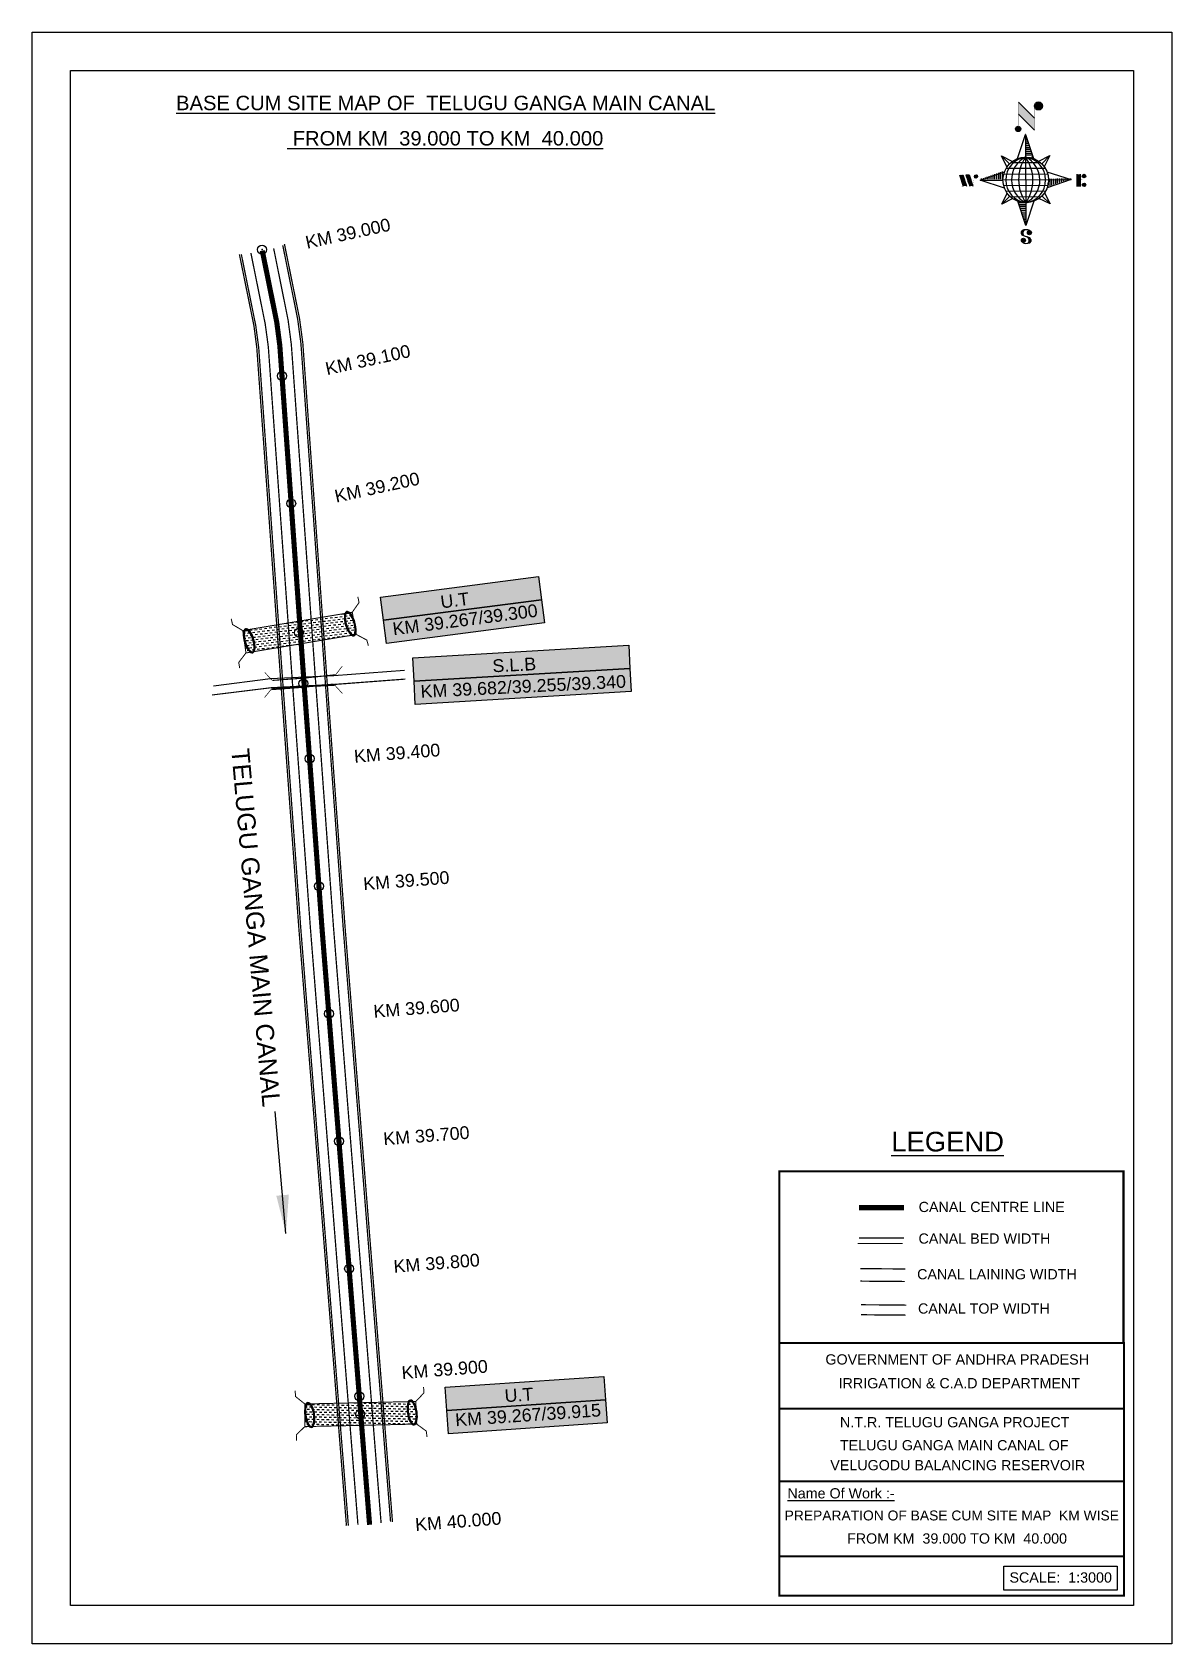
# Model space of a CAD drawing. Header units: inches. Extents: x 245127 to 246018, y 1720406 to 1721666.
import ezdxf

# ---------------------------------------------------------------- set-up
doc = ezdxf.new("R2010")
doc.units = ezdxf.units.IN
doc.header["$MEASUREMENT"] = 0
doc.header["$PDMODE"] = 32
doc.header["$PDSIZE"] = 7
doc.linetypes.add('ACAD_ISO02W100', pattern=[15, 12, -3])
for name, color, linetype in [('AQUADUCT', 1, 'Continuous'), ('bed with', 5, 'Continuous'), ('bord', 1, 'Continuous'), ('canal', 1, 'Continuous'), ('chainage', 7, 'Continuous'), ('FRAME 025', 7, 'Continuous'), ('laying', 4, 'Continuous'), ('lining', 4, 'Continuous'), ('ROAD', 6, 'Continuous'), ('SLB', 11, 'Continuous'), ('STREAM', 4, 'Continuous'), ('Stu coo', 3, 'Continuous'), ('TEXT', 7, 'Continuous'), ('top of bund', 1, 'Continuous'), ('UT', 173, 'ACAD_ISO02W100'), ('V', 6, 'Continuous'), ('ZSTU', 7, 'Continuous')]:
    doc.layers.add(name, color=color, linetype=linetype)
doc.styles.get("Standard").update_dxf_attribs({"font": 'arial.ttf'})
doc.dimstyles.get("Standard").update_dxf_attribs({"dimtxt": 0.18, "dimasz": 0.18, "dimexe": 0.18, "dimexo": 0.0625, "dimgap": 0.09, "dimtad": 0, "dimtih": 1, "dimtoh": 1, "dimdec": 4, "dimzin": 0, "dimdsep": 46, "dimtxsty": 'Standard', "dimcen": 0.09, "dimadec": 0, "dimazin": 0, "dimtfac": 1, "dimtdec": 4, "dimtofl": 0, "dimtmove": 0, "dimatfit": 3, "dimfxl": 1, "dimtolj": 1, "dimtzin": 0, "dimarcsym": 0})
pattern_1 = [(267.297113149, (-8720374.938, 50637915.138), (10.5367255337, -0.497431438), [])]
pattern_2 = [(357.297113149, (-8720374.938, 50637915.138), (0.497431438, 10.5367255337), [])]

# ---------------------------------------------------------------- blocks, each defined once
blk = doc.blocks.new('GGF')
at = {"layer": 'STREAM'}
h = blk.add_hatch(dxfattribs=at)
h.set_pattern_fill('DASH', color=256, scale=10, angle=-6.08273, style=0)
h.set_pattern_definition([(353.91726508, (-115347.3726, 1016.3876), (1.3754179499, 1.1105068496), [1.25, -1.25])])
h.paths.add_polyline_path([(406186.84, 1485623.89), (406186.34, 1485618.17), (406185.83, 1485612.44), (406242.6, 1485608.9), (406242.86, 1485614.64), (406243.12, 1485620.38)])
at = {"layer": 'laying', "linetype": 'ByBlock', "extrusion": (0, 0, -1)}
for centre in [(406188.83, 1485618.1), (406240.81, 1485614.96)]:
    blk.add_ellipse(centre, major_axis=(0.4, -6.37), ratio=0.388717, dxfattribs=at)
at = {"layer": 'laying', "linetype": 'ByBlock'}
for points in [[(406189.2, 1485612.24), (406189.13, 1485612.23), (406189.05, 1485612.25), (406188.86, 1485612.32), (406188.75, 1485612.39), (406188.51, 1485612.61), (406188.38, 1485612.76), (406187.99, 1485613.32), (406187.73, 1485613.86), (406187.29, 1485615.15), (406187.11, 1485615.9), (406186.88, 1485617.49), (406186.82, 1485618.32), (406186.84, 1485619.93), (406186.91, 1485620.71), (406187.17, 1485622.07), (406187.36, 1485622.65), (406187.71, 1485623.36), (406187.86, 1485623.57), (406188.11, 1485623.82), (406188.22, 1485623.89), (406188.4, 1485623.96), (406188.47, 1485623.97), (406188.64, 1485623.95), (406188.74, 1485623.91), (406188.98, 1485623.76), (406189.11, 1485623.64), (406189.38, 1485623.32), (406189.52, 1485623.11), (406189.95, 1485622.33), (406190.22, 1485621.61), (406190.62, 1485619.96), (406190.76, 1485619.04), (406190.86, 1485617.19), (406190.83, 1485616.26), (406190.61, 1485614.61), (406190.43, 1485613.88), (406190.06, 1485613.02), (406189.9, 1485612.77), (406189.63, 1485612.45), (406189.52, 1485612.35), (406189.34, 1485612.26), (406189.27, 1485612.24), (406189.2, 1485612.24)], [(406241.18, 1485609.1), (406241.11, 1485609.1), (406241.03, 1485609.11), (406240.84, 1485609.19), (406240.73, 1485609.26), (406240.49, 1485609.47), (406240.36, 1485609.62), (406239.97, 1485610.18), (406239.7, 1485610.72), (406239.26, 1485612.02), (406239.09, 1485612.77), (406238.86, 1485614.35), (406238.8, 1485615.19), (406238.82, 1485616.8), (406238.89, 1485617.57), (406239.15, 1485618.93), (406239.34, 1485619.51), (406239.69, 1485620.22), (406239.84, 1485620.43), (406240.09, 1485620.69), (406240.19, 1485620.75), (406240.37, 1485620.83), (406240.44, 1485620.83), (406240.62, 1485620.81), (406240.72, 1485620.78), (406240.95, 1485620.62), (406241.08, 1485620.51), (406241.36, 1485620.18), (406241.5, 1485619.98), (406241.93, 1485619.19), (406242.2, 1485618.47), (406242.6, 1485616.82), (406242.73, 1485615.9), (406242.84, 1485614.05), (406242.81, 1485613.12), (406242.59, 1485611.47), (406242.4, 1485610.74), (406242.03, 1485609.88), (406241.88, 1485609.63), (406241.61, 1485609.31), (406241.49, 1485609.22), (406241.31, 1485609.12), (406241.25, 1485609.11), (406241.18, 1485609.1)]]:
    blk.add_open_spline(points, degree=3, knots=[0, 0, 0, 0, 0.189072, 0.189072, 0.378144, 0.378144, 0.567217, 0.567217, 0.964238, 0.964238, 1.36126, 1.36126, 1.758281, 1.758281, 2.155303, 2.155303, 2.552324, 2.552324, 2.807761, 2.807761, 3.01244, 3.01244, 3.217119, 3.217119, 3.421798, 3.421798, 3.626477, 3.626477, 3.831155, 3.831155, 4.280923, 4.280923, 4.73069, 4.73069, 5.180458, 5.180458, 5.630225, 5.630225, 5.896844, 5.896844, 6.112115, 6.112115, 6.283185, 6.283185, 6.283185, 6.283185], dxfattribs=at)
at = {"layer": 'UT', "ltscale": 0.2, "const_width": 0.5}
for points in [[(406181.01, 1485605.63), (406181.2, 1485608.62), (406185.83, 1485612.44), (406186.34, 1485618.17), (406186.84, 1485623.89), (406182.49, 1485628.03), (406182.47, 1485631.03)], [(406186.84, 1485623.89), (406243.12, 1485620.38)], [(406247.66, 1485627.39), (406247.59, 1485624.39), (406243.12, 1485620.38), (406242.86, 1485614.64), (406242.6, 1485608.9), (406247.12, 1485604.95), (406247.26, 1485601.95)], [(406185.83, 1485612.44), (406242.6, 1485608.9)]]:
    blk.add_lwpolyline(points, dxfattribs=at)
blk = doc.blocks.new('FGDFGDFG6YURT')
at = {"layer": 'ROAD', "color": 1, "linetype": 'Continuous', "lineweight": 25}
for points in [[(386103.53, 1482907.42, 0), (386134.49, 1482913.05, 0), (386162.33, 1482917.43, 0), (386187.04, 1482923.15, 0)], [(386104.35, 1482907.67, 0), (386135.27, 1482913.29, 0), (386163.2, 1482917.69, 0), (386188.04, 1482923.43, 0)], [(386104.24, 1482903.53, 0), (386135.16, 1482909.15, 0), (386163.09, 1482913.55, 0), (386187.93, 1482919.3, 0)]]:
    blk.add_polyline3d(points, dxfattribs=at)
at = {"layer": 'SLB'}
for points, const_width in [([(386134.59, 1482913.4), (386134.24, 1482913.41), (386130.63, 1482916.64)], 0.3), ([(386134.59, 1482913.4), (386148.24, 1482915.45), (386161.82, 1482917.9)], 0.5), ([(386161.99, 1482918.19), (386148.41, 1482915.73), (386134.91, 1482912.87)], 0.5), ([(386161.82, 1482917.9), (386162.17, 1482917.94), (386164.81, 1482922)], 0.3), ([(386134.8, 1482908.74), (386134.45, 1482908.69), (386131.94, 1482904.55)], 0.3), ([(386161.88, 1482914.05), (386148.3, 1482911.6), (386134.8, 1482908.74)], 0.5), ([(386161.88, 1482914.05), (386162.23, 1482914.04), (386165.93, 1482910.93)], 0.3)]:
    blk.add_lwpolyline(points, dxfattribs=dict(at, const_width=const_width))
blk = doc.blocks.new('*X4')
at = {"color": 0, "linetype": 'Continuous'}
for p, q in [((6321.6, 240.5), (6322.3, 241.2)), ((6321.6, 240.3), (6322.3, 241)), ((6321.6, 240.1), (6322.3, 240.8)), ((6321.6, 239.9), (6322.4, 240.7)), ((6321.6, 239.8), (6322.4, 240.6)), ((6321.6, 239.6), (6322.5, 240.5)), ((6321.6, 239.4), (6322.5, 240.3)), ((6321.6, 239.2), (6322.6, 240.2)), ((6321.7, 239.1), (6322.6, 240.1)), ((6321.8, 240.8), (6322.4, 241.4)), ((6321.8, 239), (6322.7, 240)), ((6321.8, 239), (6322.8, 239.9)), ((6321.9, 238.9), (6322.9, 239.8)), ((6322, 238.8), (6323, 239.7)), ((6322.1, 241.3), (6322.4, 241.6)), ((6322.1, 238.7), (6323.1, 239.6)), ((6322.2, 238.6), (6323.1, 239.6)), ((6322.3, 238.5), (6323.2, 239.5)), ((6322.4, 238.5), (6323.3, 239.4)), ((6322.5, 238.4), (6323.4, 239.3)), ((6322.7, 238.4), (6323.6, 239.3)), ((6322.8, 238.3), (6323.7, 239.2)), ((6322.9, 238.3), (6323.8, 239.1)), ((6323.1, 238.2), (6323.9, 239.1)), ((6323.2, 238.2), (6324, 239)), ((6323.3, 238.2), (6324.2, 239)), ((6323.5, 238.1), (6324.3, 238.9)), ((6323.7, 238.1), (6324.4, 238.9)), ((6323.8, 238.1), (6324.6, 238.8)), ((6324.1, 238.2), (6324.7, 238.8)), ((6324.3, 238.3), (6324.9, 238.8)), ((6324.6, 238.3), (6325.1, 238.8)), ((6324.8, 238.4), (6325.2, 238.8)), ((6325.1, 238.5), (6325.4, 238.8)), ((6325.4, 238.6), (6325.6, 238.8))]:
    blk.add_line(p, q, dxfattribs=at)
blk = doc.blocks.new('*X3')
at = {"color": 0, "linetype": 'Continuous'}
for p, q in [((6324.4, 240.3), (6324.5, 240.4)), ((6324.6, 240.3), (6324.8, 240.5)), ((6324.7, 240.2), (6325, 240.5)), ((6324.8, 240.2), (6325.2, 240.6)), ((6325, 240.1), (6325.5, 240.6)), ((6325.1, 240.1), (6325.6, 240.6)), ((6325.2, 240), (6325.8, 240.6)), ((6325.3, 240), (6326, 240.6)), ((6325.4, 239.9), (6326.1, 240.6)), ((6325.5, 239.8), (6326.2, 240.5)), ((6325.6, 239.8), (6326.3, 240.5)), ((6325.7, 239.7), (6326.5, 240.4)), ((6325.9, 239.6), (6326.6, 240.3)), ((6326, 239.5), (6326.7, 240.3)), ((6326, 239.4), (6326.8, 240.2)), ((6326.1, 239.3), (6327, 240.2)), ((6326.2, 239.3), (6327.1, 240.1)), ((6326.3, 239.2), (6327.1, 240)), ((6326.4, 239.1), (6327.2, 239.9)), ((6326.5, 239), (6327.3, 239.8)), ((6326.5, 238.9), (6327.4, 239.7)), ((6326.6, 238.8), (6327.5, 239.6)), ((6326.7, 238.7), (6327.5, 239.5)), ((6326.8, 238.6), (6327.6, 239.4)), ((6326.8, 238.5), (6327.7, 239.3)), ((6326.8, 236.5), (6327.4, 237)), ((6326.9, 238.3), (6327.8, 239.2)), ((6326.9, 238.2), (6327.9, 239.1)), ((6326.9, 236.8), (6327.6, 237.4)), ((6327, 238.1), (6327.8, 239)), ((6327, 237.9), (6327.8, 238.8)), ((6327, 237.8), (6327.8, 238.6)), ((6327, 237.6), (6327.8, 238.4)), ((6327, 237.4), (6327.8, 238.2)), ((6327, 237.3), (6327.8, 238)), ((6327, 237.1), (6327.8, 237.9))]:
    blk.add_line(p, q, dxfattribs=at)
blk = doc.blocks.new('H')
at = {"layer": 'bord', "extrusion": (0.000427885, 0.004792, 0.999988)}
h = blk.add_hatch(dxfattribs=at)
h.set_pattern_fill('LINE', color=8, scale=84.387686, angle=-2.70289, style=0)
h.set_pattern_definition(pattern_2)
h.paths.add_polyline_path([(-492.5, 785.6, -0.090992), (-448, 775.2), (-486.5, 912)])
h = blk.add_hatch(dxfattribs=at)
h.set_pattern_fill('LINE', color=8, scale=84.387686, angle=-92.70289, style=0)
h.set_pattern_definition(pattern_1)
h.paths.add_polyline_path([(-624.9, 665.1, -0.090992), (-614.5, 709.6), (-751.3, 671.1)])
h = blk.add_hatch(dxfattribs=at)
h.set_pattern_fill('LINE', color=8, scale=84.387686, angle=-92.70289, style=0)
h.set_pattern_definition(pattern_1)
h.paths.add_polyline_path([(-245.6, 647.2), (-372, 653.2, -0.090992), (-382.4, 608.7)])
h = blk.add_hatch(dxfattribs=at)
h.set_pattern_fill('LINE', color=8, scale=84.387686, angle=-2.70289, style=0)
h.set_pattern_definition(pattern_2)
h.paths.add_polyline_path([(-504.4, 532.7, -0.090992), (-548.9, 543.1), (-510.4, 406.3)])
for p, q in [((-516.2, 1087.1, -1217.1), (-431.5, 994, -1216.7)), ((-519.4, 1020.4, -1216.8), (-434.7, 927.3, -1216.4)), ((-538.3, 773.7, -1215.6), (-487, 906.2, -1216.3)), ((-487, 906.2, -1216.3), (-493, 779.8, -1215.7)), ((-487, 906.2, -1216.3), (-448.5, 769.4, -1215.7)), ((-626.7, 793.8, -1215.7), (-566.8, 760.2, -1215.6)), ((-626.7, 793.8, -1215.7), (-584.1, 747, -1215.5)), ((-598.9, 731, -1215.4), (-626.7, 793.8, -1215.7)), ((-421.3, 753.3, -1215.6), (-358.5, 781.1, -1215.7)), ((-358.5, 781.1, -1215.7), (-405.3, 738.5, -1215.5)), ((-358.5, 781.1, -1215.7), (-392.1, 721.2, -1215.4)), ((-864.7, 700.9, -1215.1), (-846.9, 637.7, -1214.9)), ((-846.9, 700.1, -1215.1), (-829.1, 636.9, -1214.9)), ((-829.1, 699.2, -1215.2), (-811.3, 636, -1214.9)), ((-829.1, 699.2, -1215.2), (-811.3, 698.4, -1215.2)), ((-811.3, 698.4, -1215.2), (-793.5, 635.2, -1214.9)), ((-751.8, 665.3, -1215), (-615, 703.8, -1215.3)), ((-751.8, 665.3, -1215), (-625.4, 659.3, -1215)), ((-619.3, 614, -1214.8), (-751.8, 665.3, -1215)), ((-246.1, 641.4, -1215.1), (-382.9, 602.9, -1214.9)), ((-378.6, 692.6, -1215.3), (-246.1, 641.4, -1215.1)), ((-372.5, 647.4, -1215.1), (-246.1, 641.4, -1215.1)), ((-213.5, 669.3, -1215.3), (-216.7, 600.8, -1214.9)), ((-197.2, 599.9, -1214.9), (-193.9, 668.4, -1215.3)), ((-639.4, 525.6, -1214.4), (-605.8, 585.5, -1214.7)), ((-639.4, 525.6, -1214.4), (-592.6, 568.1, -1214.6)), ((-576.6, 553.3, -1214.6), (-639.4, 525.6, -1214.4)), ((-510.9, 400.5, -1213.9), (-549.4, 537.2, -1214.5)), ((-371.2, 512.9, -1214.5), (-431.1, 546.5, -1214.6)), ((-371.2, 512.9, -1214.5), (-413.8, 559.7, -1214.7)), ((-399, 575.7, -1214.7), (-371.2, 512.9, -1214.5)), ((-459.6, 533, -1214.5), (-510.9, 400.5, -1213.9)), ((-504.9, 526.9, -1214.5), (-510.9, 400.5, -1213.9))]:
    blk.add_line(p, q, dxfattribs=at)
at = {"layer": 'bord', "color": 8, "linetype": 'ByBlock', "extrusion": (0.000427885, 0.004792, 0.999988)}
for p, q in [((-386.5, 711.4, -1215.4), (-605.5, 721.7, -1215.4)), ((-410.8, 744.2, -1215.5), (-578.1, 752.1, -1215.5)), ((-493, 779.8, -1215.7), (-504.9, 526.9, -1214.5)), ((-372.5, 647.4, -1215.1), (-625.4, 659.3, -1215)), ((-378, 615.9, -1214.9), (-622.9, 627.5, -1214.9)), ((-375, 679.2, -1215.3), (-619.9, 690.7, -1215.2)), ((-392.4, 584.9, -1214.8), (-611.4, 595.3, -1214.7)), ((-419.8, 554.6, -1214.6), (-587.1, 562.5, -1214.6))]:
    blk.add_line(p, q, dxfattribs=at)
at = {"layer": 'bord', "extrusion": (0.000427885, 0.004792, 0.999988), "elevation": -1212.1}
for points, const_width in [([(-522, 959.6), (-515.7, 1092.9)], 1.61), ([(-434.2, 933.1), (-427.9, 1066.5)], 1.61), ([(-870.1, 707), (-846.4, 705.9)], 0.642), ([(-828.6, 642.7), (-855.2, 643.9)], 0.642), ([(-828.6, 642.7), (-821, 678)], 0.642), ([(-810.8, 641.8), (-784.1, 640.6)], 0.642), ([(-793, 641), (-781.6, 693.9)], 0.642), ([(-222.7, 675.6), (-173.8, 673.3)], 0.706), ([(-194.8, 644.8), (-185, 644.4)], 0.706), ([(-177.1, 604.8), (-226, 607.1)], 0.706)]:
    blk.add_lwpolyline(points, dxfattribs=dict(at, const_width=const_width))
for points, const_width in [([(-413.7, 1073.1, 1), (-397.6, 1057.7, 1)], 22.3), ([(-530.3, 949.5, 1), (-519.6, 939.3, 1)], 14.8), ([(-775.9, 696.6, 1), (-769.5, 690.4, 1)], 8.9), ([(-177.8, 666.9, 1), (-170.8, 660.1, 1)], 9.79), ([(-180.1, 618, 1), (-173.1, 611.2, 1)], 9.79), ([(-489.8, 361.7, 1), (-498.1, 369.1, 1)], 11.1), ([(-525.2, 321.6, 1), (-533.4, 328.9, 1)], 11.1)]:
    blk.add_lwpolyline(points, format="xyb", close=True, dxfattribs=dict(at, const_width=const_width))
for points in [[(-537, 317.4), (-530.7, 310.5), (-519.8, 306.8), (-504.9, 306.9), (-493.9, 310), (-486.3, 317.7), (-486.5, 325.8), (-490.6, 333.3), (-493.5, 336.2), (-502.8, 340.9), (-522.5, 347.3), (-530.4, 351.6), (-533.7, 354.6), (-537.4, 362.6), (-537, 373.4), (-530, 380.7), (-520, 384.1), (-503.5, 384.2), (-492.5, 379.9), (-487.1, 373.3)], [(-522.5, 347.6), (-526.2, 353.8), (-527.8, 360.6), (-527.9, 370.6), (-525.9, 375.5), (-521.3, 381.2), (-514.5, 384.4)], [(-504.9, 306.9), (-499, 312.4), (-497, 319.4), (-497.5, 326.5), (-501.2, 335.4), (-509.2, 343.2)]]:
    blk.add_lwpolyline(points, dxfattribs=at)
at = {"layer": 'bord', "extrusion": (0.000427885, 0.004792, 0.999988)}
for centre, radius in [((-405.6, 1065.4, -1212.1), 22.3), ((-525, 944.4, -1212.1), 14.8), ((-498.4, 659.1, -1212.1), 126.6), ((-772.7, 693.5, -1212.1), 8.9), ((-174.3, 663.5, -1212.1), 9.79), ((-176.6, 614.6, -1212.1), 9.79), ((-494, 365.4, -1212.1), 11.1), ((-529.3, 325.2, -1212.1), 11.1)]:
    blk.add_circle(centre, radius, dxfattribs=at)
at = {"layer": 'bord', "color": 8, "linetype": 'ByBlock', "extrusion": (0.000427885, 0.004792, 0.999988)}
for centre, radius, start, end in [((-481.5, 658.3, -1212.1), 127.7, 94.92536, 259.66906), ((-436.8, 656.2, -1212.1), 140.8, 113.28644, 241.30798), ((-315.9, 650.5, -1212.1), 222.3, 142.58916, 212.00526), ((-560.1, 662.1, -1212.1), 140.8, 293.28644, 61.30798), ((-681, 667.8, -1212.1), 222.3, 322.58916, 32.00526), ((-515.4, 659.9, -1212.1), 127.7, 274.92536, 79.66906)]:
    blk.add_arc(centre, radius, start, end, dxfattribs=at)
at = {"layer": 'bord', "extrusion": (0.000427885, 0.004792, 0.999988)}
for points in [[(-515.7, 1092.9, -1212.1), (-431, 999.8, -1212.1), (-518.9, 1026.2, -1212.1), (-434.2, 933.1, -1212.1)], [(-864.1, 706.7, -1212.1), (-846.4, 705.9, -1212.1), (-846.3, 643.5, -1212.1), (-828.6, 642.7, -1212.1)], [(-828.6, 705, -1212.1), (-810.8, 704.2, -1212.1), (-810.8, 641.8, -1212.1), (-793, 641, -1212.1)], [(-193.4, 674.2, -1212.1), (-196.6, 605.7, -1212.1), (-213, 675.1, -1212.1), (-216.2, 606.7, -1212.1)]]:
    blk.add_solid(points, dxfattribs=at)
at = {"layer": 'bord', "extrusion": (0.000427885, 0.004792, 0.999988), "xscale": 7.977342409717546, "yscale": 7.977342408231451, "zscale": 7.977342408476333, "rotation": 138.0840426661453}
for name, p in [('*X3', (38300.5, -31929.4, -1212.1)), ('*X4', (38314.4, -31950.9, -1212.1))]:
    blk.add_blockref(name, p, dxfattribs=at)

msp = doc.modelspace()

# ---------------------------------------------------------------- hatches: boundary and pattern name
at = {"layer": 'ZSTU'}
h = msp.add_hatch(color=135, dxfattribs=at)
h.set_gradient(color1=(141, 177, 78), color2=(107, 135, 59), one_color=1, tint=0.38, name='CYLINDER')
h.paths.add_polyline_path([(245399, 1721224.3), (245401.4, 1721206.2), (245524.8, 1721222.2), (245522.4, 1721240.3)])
h.paths.add_polyline_path([(245444.3, 1721212.4), (245471.7, 1721216), (245469.7, 1721231.1), (245442.3, 1721227.6)], flags=24)
h = msp.add_hatch(color=252, dxfattribs=at)
h.set_gradient(color1=(167, 88, 159), color2=(127, 67, 121), one_color=1, tint=0.38, name='CYLINDER')
h.paths.add_polyline_path([(245527.1, 1721204.1), (245524.8, 1721222.2), (245401.4, 1721206.2), (245403.7, 1721188.1)])
h.paths.add_polyline_path([(245406.9, 1721191.3), (245525.2, 1721206.7), (245523.2, 1721222.1), (245404.9, 1721206.7)], flags=24)
h = msp.add_hatch(color=135, dxfattribs=at)
h.set_gradient(color1=(141, 177, 78), color2=(107, 135, 59), one_color=1, tint=0.38, name='CYLINDER')
h.paths.add_polyline_path([(245424.2, 1721176.9), (245425.2, 1721158.6), (245593.9, 1721168.6), (245593, 1721186.8)])
h.paths.add_polyline_path([(245484.2, 1721162.6), (245523.5, 1721164.6), (245522.7, 1721180.1), (245483.4, 1721178.1)], flags=24)
h = msp.add_hatch(color=252, dxfattribs=at)
h.set_gradient(color1=(167, 88, 159), color2=(127, 67, 121), one_color=1, tint=0.38, name='CYLINDER')
h.paths.add_polyline_path([(245594.8, 1721150.4), (245593.9, 1721168.6), (245425.2, 1721158.6), (245426.1, 1721140.4)])
h.paths.add_polyline_path([(245428, 1721142.6), (245593.8, 1721151), (245593, 1721166.5), (245427.3, 1721158.1)], flags=24)
h = msp.add_hatch(color=135, dxfattribs=at)
h.set_gradient(color1=(141, 177, 78), color2=(107, 135, 59), one_color=1, tint=0.38, name='CYLINDER')
h.paths.add_polyline_path([(245449.5, 1720606.5), (245450.7, 1720588.3), (245574.9, 1720596.8), (245573.6, 1720615)])
h.paths.add_polyline_path([(245494, 1720591.9), (245521.5, 1720593.8), (245520.5, 1720609), (245492.9, 1720607.1)], flags=24)
h = msp.add_hatch(color=252, dxfattribs=at)
h.set_gradient(color1=(167, 88, 159), color2=(127, 67, 121), one_color=1, tint=0.38, name='CYLINDER')
h.paths.add_polyline_path([(245576.1, 1720578.6), (245574.9, 1720596.8), (245450.7, 1720588.3), (245452, 1720570.1)])
h.paths.add_polyline_path([(245455.3, 1720573.1), (245574.4, 1720581.3), (245573.3, 1720596.7), (245454.3, 1720588.6)], flags=24)

# ---------------------------------------------------------------- linework, layer by layer
at = {"linetype": 'ByBlock'}
for points in [[(245126.6, 1720406), (245126.6, 1721666), (246017.6, 1721666), (246017.6, 1720406)], [(245987.6, 1721636), (245987.6, 1720436), (245156.6, 1720436), (245156.6, 1721636)]]:
    msp.add_lwpolyline(points, close=True, dxfattribs=at)
for p in [(245306.3, 1721496), (245321.9, 1721397.2), (245329.1, 1721297.5), (245343.5, 1721098), (245350.8, 1720998.3), (245358.7, 1720898.6), (245366.5, 1720798.9), (245374.4, 1720699.2), (245382.4, 1720599.5)]:
    msp.add_point(p)
at = {"color": 2}
for p in [(245335.1, 1721196.5), (245338.6, 1721156.7), (245383, 1720585.4)]:
    msp.add_point(p, dxfattribs=at)
at = {"layer": 'bed with', "const_width": 1}
for points in [[(245297.6, 1721493.3), (245308.8, 1721437.8), (245311.2, 1721420.1), (245330.2, 1721155.6), (245344.1, 1720965.8), (245369.8, 1720643.2), (245381.3, 1720499)], [(245315.4, 1721496.9), (245326.7, 1721440.8), (245329.2, 1721421.9), (245348.3, 1721156.9), (245362.1, 1720967.2), (245387.9, 1720644.6), (245399.4, 1720500.3)], [(245807.2, 1720718.9), (245805.2, 1720718.9), (245772.4, 1720718.9), (245772.1, 1720718.9)], [(245808.3, 1720723.3), (245805.2, 1720723.3), (245773, 1720723.3)]]:
    msp.add_lwpolyline(points, dxfattribs=at)
at = {"layer": 'canal', "color": 6, "const_width": 4}
for points in [[(245808.2, 1720746.9), (245805.6, 1720746.9), (245773, 1720746.9)], [(245773, 1720746.9), (245808.2, 1720746.9)]]:
    msp.add_lwpolyline(points, dxfattribs=at)
at = {"layer": 'FRAME 025', "lineweight": -3, "const_width": 1.64}
for points in [[(245710.8, 1720775.4), (245979.9, 1720775.4), (245979.9, 1720641.1), (245710.8, 1720641.1)], [(245710.8, 1720641.1), (245980.3, 1720641.1), (245980.3, 1720443.6), (245710.8, 1720443.6)]]:
    msp.add_lwpolyline(points, close=True, dxfattribs=at)
for points in [[(245710.8, 1720589.8), (245980.3, 1720589.8)], [(245710.8, 1720533), (245980.3, 1720533)], [(245710.8, 1720474.4), (245980.3, 1720474.4)]]:
    msp.add_lwpolyline(points, dxfattribs=at)
at = {"layer": 'lining', "const_width": 1}
for points in [[(245290.1, 1721492.4), (245301.4, 1721436.5), (245303.7, 1721419.3), (245322.7, 1721155.1), (245336.6, 1720965.2), (245362.3, 1720642.6), (245373.8, 1720498.3)], [(245322.5, 1721499.4), (245334.1, 1721442), (245336.7, 1721422.7), (245355.8, 1721157.5), (245369.6, 1720967.7), (245395.3, 1720645.2), (245406.8, 1720501.4)], [(245774, 1720699.2), (245798.8, 1720699.1), (245809.4, 1720698.9)], [(245774, 1720689.5), (245800.9, 1720689.3), (245808.9, 1720689.2)]]:
    msp.add_lwpolyline(points, dxfattribs=at)
at = {"layer": 'top of bund', "const_width": 1}
for points in [[(245323.8, 1721500.4), (245335.6, 1721442.2), (245338.2, 1721422.8), (245357.2, 1721157.6), (245371.1, 1720967.8), (245396.8, 1720645.3), (245408.3, 1720501.2)], [(245288.6, 1721492.3), (245300, 1721436.3), (245302.2, 1721419.2), (245321.2, 1721155), (245335.1, 1720965.1), (245360.9, 1720642.5), (245372.3, 1720498.2)], [(245774.6, 1720671), (245799.2, 1720670.9), (245810, 1720670.7)], [(245809.6, 1720662.9), (245801.6, 1720663), (245774.7, 1720663.2)]]:
    msp.add_lwpolyline(points, dxfattribs=at)
at = {"layer": 'V', "color": 6, "const_width": 4}
msp.add_lwpolyline([(245306.5, 1721495.2), (245317.8, 1721439.3), (245320.2, 1721421), (245339.2, 1721156.3), (245353.1, 1720966.5), (245378.8, 1720643.9), (245390.4, 1720499)], dxfattribs=at)
at = {"layer": 'V', "color": 0}
msp.add_lwpolyline([(245886.3, 1720466.7), (245975, 1720466.7), (245975, 1720448), (245886.3, 1720448)], close=True, dxfattribs=at)
at = {"layer": 'ZSTU', "color": 135}
for points in [[(245399, 1721224.3), (245522.4, 1721240.3), (245524.8, 1721222.2), (245401.4, 1721206.2)], [(245424.2, 1721176.9), (245593, 1721186.8), (245593.9, 1721168.6), (245425.2, 1721158.6)], [(245449.5, 1720606.5), (245573.6, 1720615), (245574.9, 1720596.8), (245450.7, 1720588.3)]]:
    msp.add_lwpolyline(points, close=True, dxfattribs=at)
at = {"layer": 'ZSTU', "color": 252}
for points in [[(245401.4, 1721206.2), (245524.8, 1721222.2), (245527.1, 1721204.1), (245403.7, 1721188.1)], [(245425.2, 1721158.6), (245593.9, 1721168.6), (245594.8, 1721150.4), (245426.1, 1721140.4)], [(245450.7, 1720588.3), (245574.9, 1720596.8), (245576.1, 1720578.6), (245452, 1720570.1)]]:
    msp.add_lwpolyline(points, close=True, dxfattribs=at)

# ---------------------------------------------------------------- block references
at = {"layer": 'AQUADUCT', "color": 1, "xscale": 0.1408039184319789, "yscale": 0.1408039184752852, "zscale": 0.1408039184379445, "rotation": 3.078330572322649}
msp.add_blockref('H', (245978.5, 1721462.4, 170.9), dxfattribs=at)
at = {"layer": 'laying', "color": 6, "linetype": 'ByBlock', "yscale": 1.539389526937157, "zscale": 1.539389526941385}
for p, xscale, rotation in [((153471.4, -647916), 1.539389527239642, 13.07210476248432), ((-184048.5, -611092.3), 1.539389527239982, 4.857288649328448)]:
    msp.add_blockref('GGF', p, dxfattribs=dict(at, xscale=xscale, rotation=rotation))
at = {"layer": 'laying', "color": 1, "linetype": 'ByBlock', "xscale": 1.760345254505665, "yscale": 1.76034525455907, "zscale": 1.760345254585044, "rotation": 174.0078343194367}
msp.add_blockref('FGDFGDFG6YURT', (1193889.3, 4246373.2), dxfattribs=at)

# ---------------------------------------------------------------- texts
at = {"layer": 'chainage', "color": 0}
for s, rotation, p in [('KM 39.000', 12.2989, (245341.5, 1721496.6)), ('KM 39.100', 12.2989, (245357.1, 1721397.8)), ('KM 39.200', 12.2989, (245364.3, 1721298.1)), ('KM 39.400', 4.4093, (245378.6, 1721094.8)), ('KM 39.500', 4.4093, (245385.8, 1720995.1)), ('KM 39.600', 4.4093, (245393.8, 1720895.4)), ('KM 39.700', 4.4093, (245401.5, 1720795.7)), ('KM 39.800', 4.4093, (245409.5, 1720696)), ('KM 39.900', 4.4093, (245415.8, 1720612.9)), ('KM 40.000', 4.4093, (245426.4, 1720494.1))]:
    msp.add_text(s, height=10, rotation=rotation, dxfattribs=at).set_placement(p)
at = {"layer": 'chainage', "color": 1}
msp.add_text('TELUGU GANGA MAIN CANAL', height=14.042, rotation=275.0135, dxfattribs=at).set_placement((245282.2, 1721105.3))
at = {"layer": 'chainage', "color": 0}
for s, height, p in [('%%ULEGEND', 15.34, (245798.3, 1720790.9)), ('CANAL CENTRE LINE', 8, (245819.7, 1720743.5)), ('CANAL BED WIDTH', 8, (245819.6, 1720718.8)), ('CANAL LAINING WIDTH', 8, (245818.5, 1720690.9)), ('CANAL TOP WIDTH', 8, (245819.2, 1720664.1)), ('GOVERNMENT OF ANDHRA PRADESH ', 8, (245746.8, 1720624.3)), ('IRRIGATION & C.A.D DEPARTMENT', 8, (245757.1, 1720605.7)), ('N.T.R. TELUGU GANGA PROJECT', 8, (245758.2, 1720575.2)), ('TELUGU GANGA MAIN CANAL OF', 8, (245758.1, 1720557.2)), (' VELUGODU BALANCING RESERVOIR', 8, (245747.5, 1720541.6)), ('%%UName Of Work :-', 8, (245717.1, 1720519.6)), ('PREPARATION OF BASE CUM SITE MAP  KM WISE', 7.743, (245714.9, 1720502.4)), (' FROM KM  39.000 TO KM  40.000', 8, (245760.6, 1720484.3)), ('SCALE:  1:3000', 8, (245890.7, 1720453.8))]:
    msp.add_text(s, height=height, dxfattribs=at).set_placement(p)
at = {"layer": 'Stu coo', "color": 0}
for s, rotation, p in [('U.T', 7.4069, (245446.5, 1721215.4)), ('KM 39.267/39.300', 7.4069, (245409.1, 1721194.4)), ('S.L.B', 2.8844, (245486.7, 1721165.5)), ('KM 39.682/39.255/39.340', 2.8844, (245430.5, 1721145.5)), ('U.T', 3.9199, (245496.3, 1720594.8)), ('KM 39.267/39.915', 3.9199, (245457.7, 1720576))]:
    msp.add_text(s, height=10, rotation=rotation, dxfattribs=at).set_placement(p)
at = {"layer": 'TEXT', "color": 0}
for s, p in [('%%UBASE CUM SITE MAP OF  TELUGU GANGA MAIN CANAL', (245239.1, 1721605)), ('%%U FROM KM  39.000 TO KM  40.000', (245325.9, 1721577.4))]:
    msp.add_text(s, height=11.294, dxfattribs=at).set_placement(p)

# ---------------------------------------------------------------- leaders
at = {"layer": 'chainage', "color": 1}
msp.add_leader([(245325, 1720726.8), (245316.6, 1720822.2)], dimstyle='Standard', override={"dimasz": 30, "dimgap": 0.09, "dimtad": 0}, dxfattribs=at)

doc.saveas('drawing.dxf')
